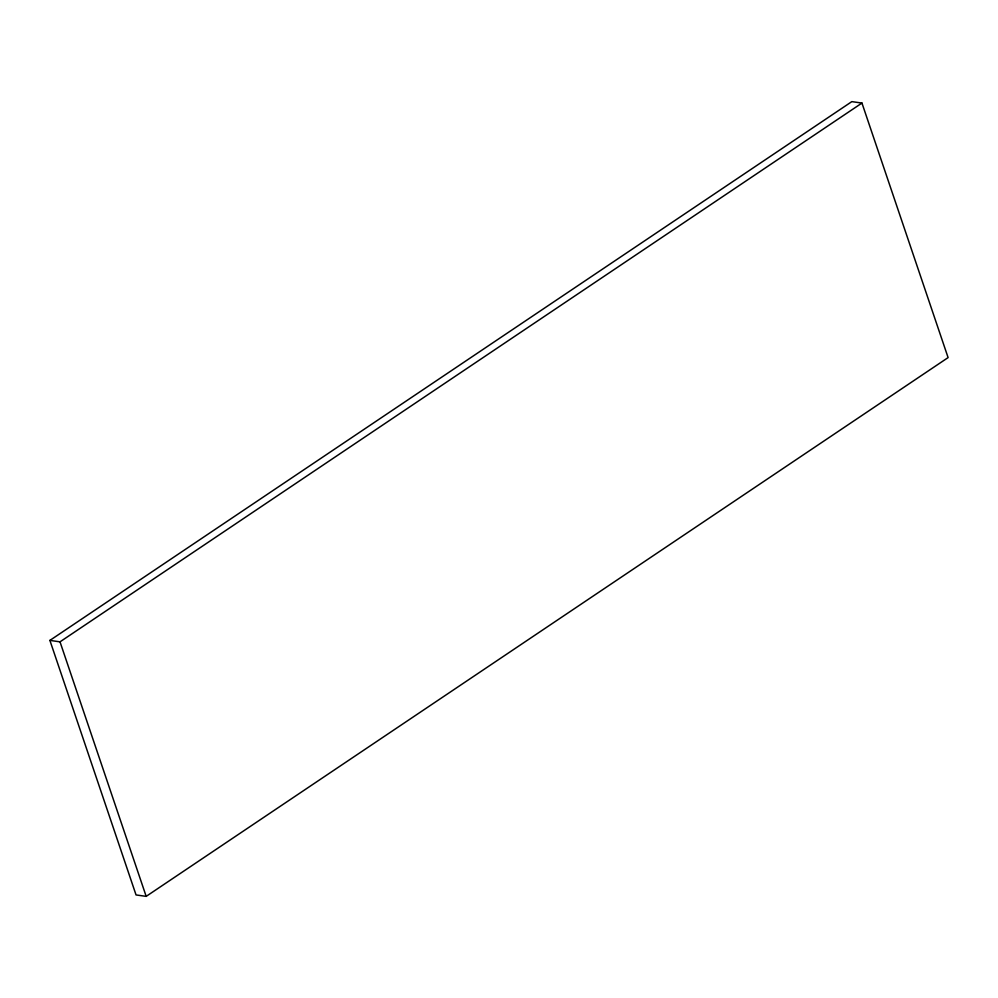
<?xml version="1.0" encoding="UTF-8"?>
<svg xmlns="http://www.w3.org/2000/svg" width="998" height="998" viewBox="0 0 998 998"><rect width="100%" height="100%" fill="white"/><g stroke="black" fill="none" stroke-linecap="round" stroke-linejoin="round"><path stroke-width="1.5" d="M49.9 640.404L851.818 101.634L861.948 103.056L948.1 357.596L146.182 896.366L136.052 894.944L49.9 640.404L60.017 641.839L861.948 103.056M60.017 641.839L146.182 896.366"/></g></svg>
